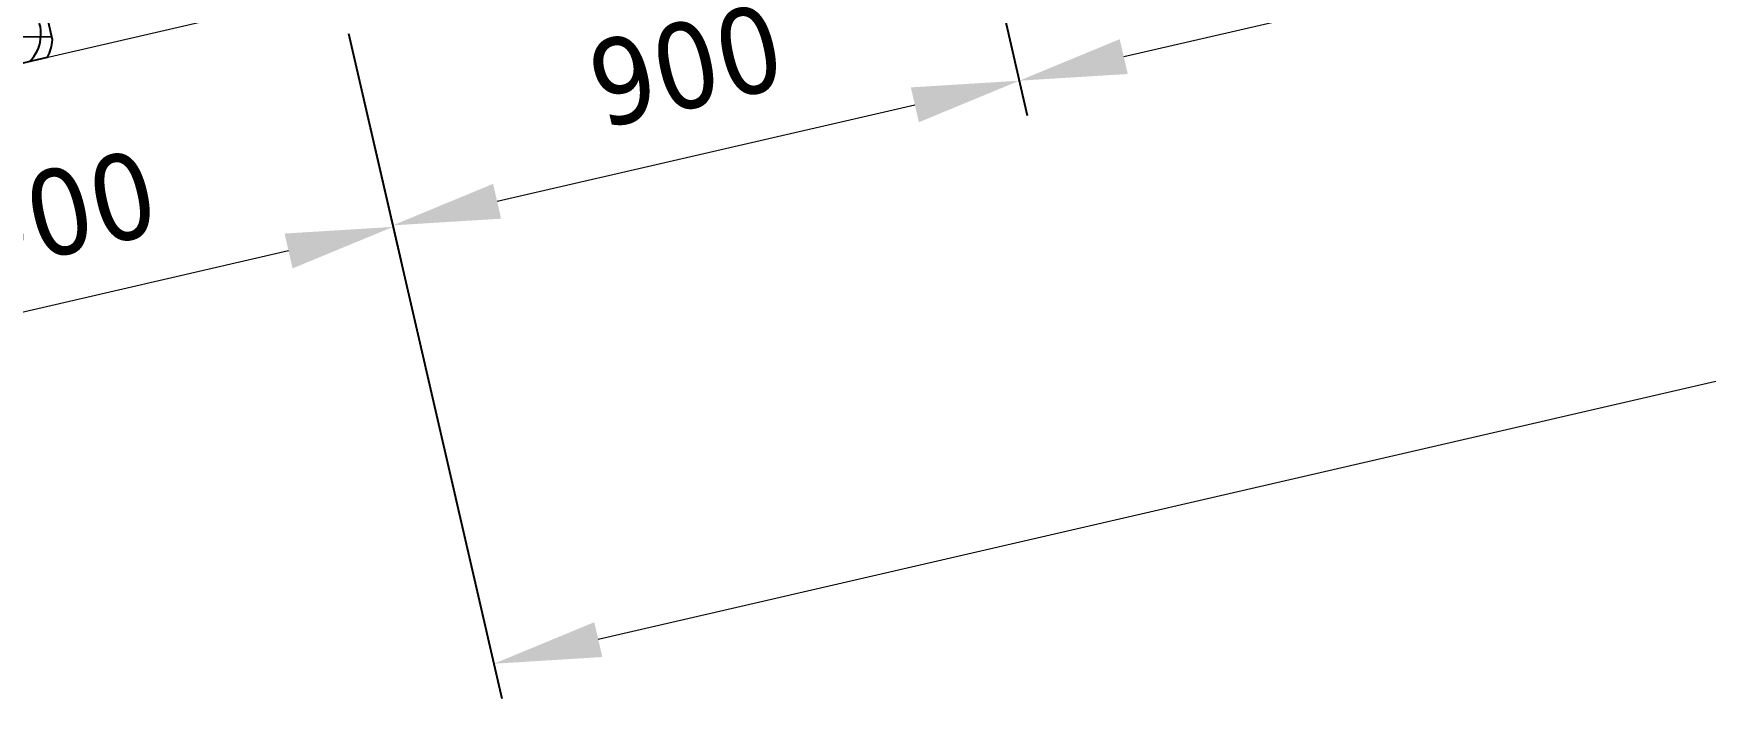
# Model space of a CAD drawing. Header units: millimetres. Extents: x 2161 to 3506, y -1213 to -250.
# Drawn here: x 2226.18 to 2249.58, y -530.42 to -521.11 of the extents above; entities that cross this region are included whole.
import ezdxf

# ---------------------------------------------------------------- set-up
doc = ezdxf.new("R2010")
doc.units = ezdxf.units.MM
doc.styles.add('стиль', font='TAHOMA.TTF')
doc.dimstyles.new('Копия DIN', dxfattribs={"dimtxt": 2, "dimasz": 2.5, "dimexe": 0.5, "dimexo": 0.625, "dimtad": 0, "dimdec": 0, "dimlfac": 100, "dimzin": 4, "dimdsep": 46, "dimtxsty": 'стиль', "dimcen": 2.5, "dimclre": 256, "dimclrt": 256, "dimadec": 0, "dimazin": 2, "dimtfac": 1, "dimtdec": 0, "dimtmove": 0, "dimatfit": 3, "dimfxl": 0, "dimtvp": 1, "dimtolj": 1, "dimtzin": 0, "dimlwd": 0, "dimarcsym": 0})

# ---------------------------------------------------------------- blocks, each defined once
blk = doc.blocks.new('*D402')
at = {"linetype": 'ByBlock', "lineweight": -2}
for p, q in [((2305.063616732449, -503.9170627388064), (2307.21212942441, -513.223293629632)), ((2230.584433603186, -521.1139384192898), (2232.732507618254, -530.4182691917354))]:
    blk.add_line(p, q, dxfattribs=at)
at = {"color": 0, "linetype": 'ByBlock', "lineweight": 0}
blk.add_line((2305.638098800061, -513.0735351787553), (2234.08158718826, -529.593657577827), dxfattribs=at)
at = {"color": 0, "lineweight": -2}
for points in [[(2305.581861036474, -512.829942662559), (2305.694336563646, -513.3171276949515), (2307.099653897239, -512.7361085972395)], [(2234.025349424674, -529.3500650616306), (2234.137824951846, -529.8372500940233), (2232.620032091082, -529.9310841593428)]]:
    blk.add_solid(points, dxfattribs=at)
at = {"layer": 'Defpoints', "color": 0, "lineweight": -2}
for p in [(2304.923022323484, -503.3080814483156), (2230.44383919422, -520.5049571287989), (2232.620032091082, -529.9310841593428)]:
    blk.add_point(p, dxfattribs=at)
at = {"lineweight": 0, "insert": (2269.577573988159, -520.1109549887378), "char_height": 1.2, "attachment_point": 5, "rotation": 12.999999999999917, "style": 'стиль'}
blk.add_mtext('\\A1;8000', dxfattribs=at)
blk = doc.blocks.new('бутокост')
at = {"color": 7}
for p, q in [((2896.633597139521, -913.6547074498612), (2896.633597139521, -913.6547074498612)), ((2897.869123593711, -913.6547074498612), (2896.757413279546, -913.6547074498613)), ((2905.187450995258, -913.6547074498612), (2905.187450995258, -913.6547074498612)), ((2906.422977449449, -913.6547074498612), (2905.311267135284, -913.6547074498613)), ((2896.633597139521, -913.8297591277977), (2896.633597139521, -914.5286100497156)), ((2898.03359713952, -914.434483990772), (2898.033597139521, -913.923885186742)), ((2905.187450995258, -913.8297591277977), (2905.187450995258, -914.5286100497156)), ((2906.587450995258, -914.434483990772), (2906.587450995258, -913.923885186742)), ((2896.714996564111, -914.6547074498612), (2897.911540309146, -914.6547074498612)), ((2905.268850419849, -914.6547074498612), (2906.465394164884, -914.6547074498612)), ((2896.633597139521, -915.6547074498612), (2896.633597139521, -915.6547074498612)), ((2897.869123593711, -915.6547074498612), (2896.757413279546, -915.6547074498613)), ((2905.187450995258, -915.6547074498612), (2905.187450995258, -915.6547074498612)), ((2906.422977449449, -915.6547074498612), (2905.311267135284, -915.6547074498613)), ((2896.633597139521, -915.8297591277977), (2896.633597139521, -916.5286100497156)), ((2905.187450995258, -915.8297591277977), (2905.187450995258, -916.5286100497156)), ((2898.03359713952, -916.434483990772), (2898.033597139521, -915.923885186742)), ((2906.587450995258, -916.434483990772), (2906.587450995258, -915.923885186742)), ((2896.714996564111, -916.6547074498612), (2897.911540309146, -916.6547074498612)), ((2905.268850419849, -916.6547074498612), (2906.465394164884, -916.6547074498612)), ((2896.633597139521, -917.6547074498612), (2896.633597139521, -917.6547074498612)), ((2897.869123593711, -917.6547074498612), (2896.757413279546, -917.6547074498613)), ((2905.187450995258, -917.6547074498612), (2905.187450995258, -917.6547074498612)), ((2906.422977449449, -917.6547074498612), (2905.311267135284, -917.6547074498613)), ((2896.633597139521, -917.8297591277977), (2896.633597139521, -918.5286100497156)), ((2898.03359713952, -918.434483990772), (2898.033597139521, -917.923885186742)), ((2905.187450995258, -917.8297591277977), (2905.187450995258, -918.5286100497156)), ((2906.587450995258, -918.434483990772), (2906.587450995258, -917.923885186742)), ((2896.714996564111, -918.6547074498612), (2897.911540309146, -918.6547074498612)), ((2905.268850419849, -918.6547074498612), (2906.465394164884, -918.6547074498612)), ((2896.633597139521, -919.6547074498612), (2896.633597139521, -919.6547074498612)), ((2897.869123593711, -919.6547074498612), (2896.757413279546, -919.6547074498613)), ((2905.187450995258, -919.6547074498612), (2905.187450995258, -919.6547074498612)), ((2906.422977449449, -919.6547074498612), (2905.311267135284, -919.6547074498613)), ((2896.633597139521, -919.8297591277977), (2896.633597139521, -920.5286100497156)), ((2905.187450995258, -919.8297591277977), (2905.187450995258, -920.5286100497156)), ((2898.03359713952, -920.434483990772), (2898.033597139521, -919.923885186742)), ((2906.587450995258, -920.434483990772), (2906.587450995258, -919.923885186742)), ((2896.714996564111, -920.6547074498612), (2897.911540309146, -920.6547074498612)), ((2905.268850419849, -920.6547074498612), (2906.465394164884, -920.6547074498612)), ((2896.633597139521, -921.6547074498612), (2896.633597139521, -921.6547074498612)), ((2897.869123593711, -921.6547074498612), (2896.757413279546, -921.6547074498613)), ((2905.187450995258, -921.6547074498612), (2905.187450995258, -921.6547074498612)), ((2906.422977449449, -921.6547074498612), (2905.311267135284, -921.6547074498613)), ((2896.633597139521, -921.8297591277977), (2896.633597139521, -922.5286100497156)), ((2898.03359713952, -922.434483990772), (2898.033597139521, -921.923885186742)), ((2905.187450995258, -921.8297591277977), (2905.187450995258, -922.5286100497156)), ((2906.587450995258, -922.434483990772), (2906.587450995258, -921.923885186742)), ((2896.714996564111, -922.6547074498612), (2897.911540309146, -922.6547074498612)), ((2905.268850419849, -922.6547074498612), (2906.465394164884, -922.6547074498612)), ((2896.633597139521, -923.6547074498612), (2896.633597139521, -923.6547074498612)), ((2896.633597139521, -923.8297591277977), (2896.633597139521, -924.5286100497156)), ((2897.869123593711, -923.6547074498612), (2896.757413279546, -923.6547074498613)), ((2905.187450995258, -923.6547074498612), (2905.187450995258, -923.6547074498612)), ((2905.187450995258, -923.8297591277977), (2905.187450995258, -924.5286100497156)), ((2906.422977449449, -923.6547074498612), (2905.311267135284, -923.6547074498613)), ((2898.03359713952, -924.434483990772), (2898.033597139521, -923.923885186742)), ((2906.587450995258, -924.434483990772), (2906.587450995258, -923.923885186742)), ((2896.714996564111, -924.6547074498612), (2897.911540309146, -924.6547074498612)), ((2905.268850419849, -924.6547074498612), (2906.465394164884, -924.6547074498612))]:
    blk.add_line(p, q, dxfattribs=at)
for points in [[(2896.633597139521, -914.395389277124), (2897.415208231233, -914.2301327387559), (2897.688693528026, -913.6547074498612)], [(2896.685155392709, -913.7438396347984), (2897.381233889421, -914.247122249868), (2897.381233889421, -914.6547074498612)], [(2897.208309213444, -913.6547074498612), (2897.364229949344, -914.2301327387559), (2898.033597139521, -914.3901151126576)], [(2905.187450995258, -914.395389277124), (2905.96906208697, -914.2301327387559), (2906.242547383763, -913.6547074498612)], [(2905.239009248447, -913.7438396347984), (2905.935087745158, -914.247122249868), (2905.935087745158, -914.6547074498612)], [(2905.762163069181, -913.6547074498612), (2905.918083805082, -914.2301327387559), (2906.587450995258, -914.3901151126576)], [(2895.641121137625, -914.6547074498612), (2895.641121137625, -915.6547074498612), (2907.641121137625, -915.6547074498612), (2907.641121137625, -914.6547074498612), (2895.641121137625, -914.6547074498612)], [(2896.313464306713, -914.8927746304635), (2900.973684191529, -915.2411360457718), (2907.27337568337, -915.3443572626529)], [(2898.378939950937, -914.8411640220238), (2905.853362226037, -914.931482586795)], [(2896.429657897239, -915.4475784795341), (2907.028093009296, -915.4862762441971)], [(2896.633597139521, -916.395389277124), (2897.415208231233, -916.2301327387559), (2897.688693528026, -915.6547074498612)], [(2897.208309213444, -915.6547074498612), (2897.364229949344, -916.2301327387559), (2898.033597139521, -916.3901151126576)], [(2905.187450995258, -916.395389277124), (2905.96906208697, -916.2301327387559), (2906.242547383763, -915.6547074498612)], [(2905.762163069181, -915.6547074498612), (2905.918083805082, -916.2301327387559), (2906.587450995258, -916.3901151126576)], [(2896.685155392709, -915.7438396347984), (2897.381233889421, -916.247122249868), (2897.381233889421, -916.6547074498612)], [(2905.239009248447, -915.7438396347984), (2905.935087745158, -916.247122249868), (2905.935087745158, -916.6547074498612)], [(2895.641121137625, -916.6547074498612), (2895.641121137625, -917.6547074498612), (2907.641121137625, -917.6547074498612), (2907.641121137625, -916.6547074498612), (2895.641121137625, -916.6547074498612)], [(2898.378939950937, -916.8411640220238), (2905.853362226037, -916.931482586795)], [(2896.313464306713, -916.8927746304635), (2900.973684191529, -917.2411360457718), (2907.27337568337, -917.3443572626529)], [(2896.429657897239, -917.4475784795341), (2907.028093009296, -917.4862762441971)], [(2896.633597139521, -918.395389277124), (2897.415208231233, -918.2301327387559), (2897.688693528026, -917.6547074498612)], [(2896.685155392709, -917.7438396347984), (2897.381233889421, -918.247122249868), (2897.381233889421, -918.6547074498612)], [(2897.208309213444, -917.6547074498612), (2897.364229949344, -918.2301327387559), (2898.033597139521, -918.3901151126576)], [(2905.187450995258, -918.395389277124), (2905.96906208697, -918.2301327387559), (2906.242547383763, -917.6547074498612)], [(2905.239009248447, -917.7438396347984), (2905.935087745158, -918.247122249868), (2905.935087745158, -918.6547074498612)], [(2905.762163069181, -917.6547074498612), (2905.918083805082, -918.2301327387559), (2906.587450995258, -918.3901151126576)], [(2895.641121137625, -918.6547074498612), (2895.641121137625, -919.6547074498612), (2907.641121137625, -919.6547074498612), (2907.641121137625, -918.6547074498612), (2895.641121137625, -918.6547074498612)], [(2896.313464306713, -918.8927746304635), (2900.973684191529, -919.2411360457718), (2907.27337568337, -919.3443572626529)], [(2898.378939950937, -918.8411640220238), (2905.853362226037, -918.931482586795)], [(2896.429657897239, -919.4475784795341), (2907.028093009296, -919.4862762441971)], [(2896.633597139521, -920.395389277124), (2897.415208231233, -920.2301327387559), (2897.688693528026, -919.6547074498612)], [(2897.208309213444, -919.6547074498612), (2897.364229949344, -920.2301327387559), (2898.033597139521, -920.3901151126576)], [(2905.187450995258, -920.395389277124), (2905.96906208697, -920.2301327387559), (2906.242547383763, -919.6547074498612)], [(2905.762163069181, -919.6547074498612), (2905.918083805082, -920.2301327387559), (2906.587450995258, -920.3901151126576)], [(2896.685155392709, -919.7438396347984), (2897.381233889421, -920.247122249868), (2897.381233889421, -920.6547074498612)], [(2905.239009248447, -919.7438396347984), (2905.935087745158, -920.247122249868), (2905.935087745158, -920.6547074498612)], [(2895.641121137625, -920.6547074498612), (2895.641121137625, -921.6547074498612), (2907.641121137625, -921.6547074498612), (2907.641121137625, -920.6547074498612), (2895.641121137625, -920.6547074498612)], [(2896.313464306713, -920.8927746304635), (2900.973684191529, -921.2411360457718), (2907.27337568337, -921.3443572626529)], [(2898.378939950937, -920.8411640220238), (2905.853362226037, -920.931482586795)], [(2896.429657897239, -921.4475784795341), (2907.028093009296, -921.4862762441971)], [(2896.633597139521, -922.395389277124), (2897.415208231233, -922.2301327387559), (2897.688693528026, -921.6547074498612)], [(2896.685155392709, -921.7438396347984), (2897.381233889421, -922.247122249868), (2897.381233889421, -922.6547074498612)], [(2897.208309213444, -921.6547074498612), (2897.364229949344, -922.2301327387559), (2898.033597139521, -922.3901151126576)], [(2905.187450995258, -922.395389277124), (2905.96906208697, -922.2301327387559), (2906.242547383763, -921.6547074498612)], [(2905.239009248447, -921.7438396347984), (2905.935087745158, -922.247122249868), (2905.935087745158, -922.6547074498612)], [(2905.762163069181, -921.6547074498612), (2905.918083805082, -922.2301327387559), (2906.587450995258, -922.3901151126576)], [(2895.641121137625, -922.6547074498612), (2895.641121137625, -923.6547074498612), (2907.641121137625, -923.6547074498612), (2907.641121137625, -922.6547074498612), (2895.641121137625, -922.6547074498612)], [(2896.313464306713, -922.8927746304635), (2900.973684191529, -923.2411360457718), (2907.27337568337, -923.3443572626529)], [(2898.378939950937, -922.8411640220238), (2905.853362226037, -922.931482586795)], [(2896.429657897239, -923.4475784795341), (2907.028093009296, -923.4862762441971)], [(2896.633597139521, -924.395389277124), (2897.415208231233, -924.2301327387559), (2897.688693528026, -923.6547074498612)], [(2896.685155392709, -923.7438396347984), (2897.381233889421, -924.247122249868), (2897.381233889421, -924.6547074498612)], [(2897.208309213444, -923.6547074498612), (2897.364229949344, -924.2301327387559), (2898.033597139521, -924.3901151126576)], [(2905.187450995258, -924.395389277124), (2905.96906208697, -924.2301327387559), (2906.242547383763, -923.6547074498612)], [(2905.239009248447, -923.7438396347984), (2905.935087745158, -924.247122249868), (2905.935087745158, -924.6547074498612)], [(2905.762163069181, -923.6547074498612), (2905.918083805082, -924.2301327387559), (2906.587450995258, -924.3901151126576)]]:
    blk.add_lwpolyline(points, dxfattribs=at)
for centre in [(2897.381233889421, -914.1961740998686), (2905.935087745158, -914.1961740998686), (2897.381233889421, -916.1961740998686), (2905.935087745158, -916.1961740998686), (2897.381233889421, -918.1961740998686), (2905.935087745158, -918.1961740998686), (2897.381233889421, -920.1961740998686), (2905.935087745158, -920.1961740998686), (2897.381233889421, -922.1961740998686), (2905.935087745158, -922.1961740998686), (2897.381233889421, -924.1961740998686), (2905.935087745158, -924.1961740998686)]:
    blk.add_circle(centre, 0.2547407499969268, dxfattribs=at)
for centre, radius, start, end in [((2897.313268436629, -914.1791845887565), 0.7642324416556221, 136.6636758200408, 152.7918741785282), ((2897.364229949344, -914.1961740998686), 0.5434401388793049, 302.4606188479764, 237.5393811520237), ((2897.313268436629, -914.1791845887565), 0.7642324416556221, 19.51538021720285, 43.33632417995921), ((2905.867122292366, -914.1791845887565), 0.7642324416556221, 136.6636758200408, 152.7918741785282), ((2905.918083805082, -914.1961740998686), 0.5434401388793049, 302.4606188479764, 237.5393811520237), ((2905.867122292366, -914.1791845887565), 0.7642324416556221, 19.51538021720285, 43.33632417995922), ((2897.313268436629, -914.1791845887565), 0.7642324416556221, 321.5213614869509, 340.4846197827972), ((2905.867122292366, -914.1791845887565), 0.7642324416556221, 321.5213614869509, 340.4846197827972), ((2897.313268436629, -914.1791845887565), 0.7642324416556221, 207.2081258214718, 218.4786385130489), ((2905.867122292366, -914.1791845887565), 0.7642324416556221, 207.2081258214718, 218.4786385130489), ((2897.313268436629, -916.1791845887565), 0.7642324416556221, 136.6636758200408, 152.7918741785282), ((2897.364229949344, -916.1961740998686), 0.5434401388793049, 302.4606188479764, 237.5393811520237), ((2897.313268436629, -916.1791845887565), 0.7642324416556221, 19.51538021720285, 43.33632417995921), ((2905.867122292366, -916.1791845887565), 0.7642324416556221, 136.6636758200408, 152.7918741785282), ((2905.918083805082, -916.1961740998686), 0.5434401388793049, 302.4606188479764, 237.5393811520237), ((2905.867122292366, -916.1791845887565), 0.7642324416556221, 19.51538021720285, 43.33632417995923), ((2897.313268436629, -916.1791845887565), 0.7642324416556221, 207.2081258214718, 218.4786385130489), ((2897.313268436629, -916.1791845887565), 0.7642324416556221, 321.5213614869509, 340.4846197827972), ((2905.867122292366, -916.1791845887565), 0.7642324416556221, 207.2081258214718, 218.4786385130489), ((2905.867122292366, -916.1791845887565), 0.7642324416556221, 321.5213614869509, 340.4846197827972), ((2897.313268436629, -918.1791845887565), 0.7642324416556221, 136.6636758200408, 152.7918741785282), ((2897.364229949344, -918.1961740998686), 0.5434401388793049, 302.4606188479764, 237.5393811520237), ((2897.313268436629, -918.1791845887565), 0.7642324416556221, 19.51538021720285, 43.33632417995921), ((2905.867122292366, -918.1791845887565), 0.7642324416556221, 136.6636758200408, 152.7918741785282), ((2905.918083805082, -918.1961740998686), 0.5434401388793049, 302.4606188479764, 237.5393811520237), ((2905.867122292366, -918.1791845887565), 0.7642324416556221, 19.51538021720285, 43.33632417995923), ((2897.313268436629, -918.1791845887565), 0.7642324416556221, 321.5213614869509, 340.4846197827972), ((2905.867122292366, -918.1791845887565), 0.7642324416556221, 321.5213614869509, 340.4846197827972), ((2897.313268436629, -918.1791845887565), 0.7642324416556221, 207.2081258214718, 218.478638513049), ((2905.867122292366, -918.1791845887565), 0.7642324416556221, 207.2081258214718, 218.478638513049), ((2897.313268436629, -920.1791845887565), 0.7642324416556221, 136.6636758200408, 152.7918741785282), ((2897.364229949344, -920.1961740998686), 0.5434401388793049, 302.4606188479764, 237.5393811520237), ((2897.313268436629, -920.1791845887565), 0.7642324416556221, 19.51538021720285, 43.33632417995921), ((2905.867122292366, -920.1791845887565), 0.7642324416556221, 136.6636758200408, 152.7918741785282), ((2905.918083805082, -920.1961740998686), 0.5434401388793049, 302.4606188479764, 237.5393811520237), ((2905.867122292366, -920.1791845887565), 0.7642324416556221, 19.51538021720285, 43.33632417995923), ((2897.313268436629, -920.1791845887565), 0.7642324416556221, 207.2081258214718, 218.478638513049), ((2897.313268436629, -920.1791845887565), 0.7642324416556221, 321.5213614869509, 340.4846197827972), ((2905.867122292366, -920.1791845887565), 0.7642324416556221, 207.2081258214718, 218.478638513049), ((2905.867122292366, -920.1791845887565), 0.7642324416556221, 321.5213614869509, 340.4846197827972), ((2897.313268436629, -922.1791845887565), 0.7642324416556221, 136.6636758200408, 152.7918741785282), ((2897.364229949344, -922.1961740998686), 0.5434401388793049, 302.4606188479764, 237.5393811520237), ((2897.313268436629, -922.1791845887565), 0.7642324416556221, 19.51538021720285, 43.33632417995921), ((2905.867122292366, -922.1791845887565), 0.7642324416556221, 136.6636758200408, 152.7918741785282), ((2905.918083805082, -922.1961740998686), 0.5434401388793049, 302.4606188479764, 237.5393811520237), ((2905.867122292366, -922.1791845887565), 0.7642324416556221, 19.51538021720285, 43.33632417995926), ((2897.313268436629, -922.1791845887565), 0.7642324416556221, 321.5213614869509, 340.4846197827972), ((2905.867122292366, -922.1791845887565), 0.7642324416556221, 321.5213614869509, 340.4846197827972), ((2897.313268436629, -922.1791845887565), 0.7642324416556221, 207.2081258214718, 218.478638513049), ((2905.867122292366, -922.1791845887565), 0.7642324416556221, 207.2081258214718, 218.478638513049), ((2897.313268436629, -924.1791845887565), 0.7642324416556221, 136.6636758200408, 152.7918741785282), ((2897.364229949344, -924.1961740998686), 0.5434401388793049, 302.4606188479764, 237.5393811520237), ((2897.313268436629, -924.1791845887565), 0.7642324416556221, 19.51538021720285, 43.33632417995921), ((2905.867122292366, -924.1791845887565), 0.7642324416556221, 136.6636758200408, 152.7918741785282), ((2905.918083805082, -924.1961740998686), 0.5434401388793049, 302.4606188479764, 237.5393811520237), ((2905.867122292366, -924.1791845887565), 0.7642324416556221, 19.51538021720285, 43.33632417995926), ((2897.313268436629, -924.1791845887565), 0.7642324416556221, 207.2081258214718, 218.478638513049), ((2897.313268436629, -924.1791845887565), 0.7642324416556221, 321.5213614869509, 340.4846197827972), ((2905.867122292366, -924.1791845887565), 0.7642324416556221, 207.2081258214718, 218.478638513049), ((2905.867122292366, -924.1791845887565), 0.7642324416556221, 321.5213614869509, 340.4846197827972)]:
    blk.add_arc(centre, radius, start, end, dxfattribs=at)
blk = doc.blocks.new('*D473')
at = {"linetype": 'ByBlock', "lineweight": -2}
for p, q in [((2230.584433603185, -521.1139384192898), (2231.321292156687, -524.3056234665421)), ((2221.815103020118, -523.1384979083846), (2222.55196157362, -526.3301829556369))]:
    blk.add_line(p, q, dxfattribs=at)
at = {"color": 0, "linetype": 'ByBlock', "lineweight": 0}
blk.add_line((2229.747261532337, -524.1558650156653), (2223.901041143626, -525.5055713417285), dxfattribs=at)
at = {"color": 0, "lineweight": -2}
for points in [[(2229.691023768751, -523.912272499469), (2229.803499295923, -524.3994575318617), (2231.208816629515, -523.8184384341496)], [(2223.84480338004, -525.2619788255322), (2223.957278907211, -525.7491638579249), (2222.439486046448, -525.8429979232444)]]:
    blk.add_solid(points, dxfattribs=at)
at = {"layer": 'Defpoints', "color": 0, "lineweight": -2}
for p in [(2230.44383919422, -520.5049571287989), (2221.674508611153, -522.5295166178937), (2222.439486046448, -525.8429979232444)]:
    blk.add_point(p, dxfattribs=at)
at = {"lineweight": 0, "insert": (2226.54315136412, -523.6135735712419), "char_height": 1.2, "attachment_point": 5, "rotation": 13.000000000000213, "style": 'стиль'}
blk.add_mtext('\\A1;900', dxfattribs=at)
blk = doc.blocks.new('*D406')
at = {"linetype": 'ByBlock', "lineweight": -2}
for p, q in [((2248.12309476932, -517.0648194410999), (2248.855169290613, -520.2357825682584)), ((2239.353764186252, -519.0893789301942), (2240.085838707545, -522.2603420573532))]:
    blk.add_line(p, q, dxfattribs=at)
at = {"color": 0, "linetype": 'ByBlock', "lineweight": 0}
blk.add_line((2241.434918277551, -521.4357304434448), (2247.281138666263, -520.0860241173816), dxfattribs=at)
at = {"color": 0, "lineweight": -2}
for points in [[(2247.224900902677, -519.8424316011854), (2247.337376429849, -520.329616633578), (2248.74269376344, -519.7485975358659)], [(2241.378680513965, -521.1921379272485), (2241.491156041137, -521.6793229596412), (2239.973363180373, -521.7731570249606)]]:
    blk.add_solid(points, dxfattribs=at)
at = {"layer": 'Defpoints', "color": 0, "lineweight": -2}
for p in [(2247.982500360355, -516.455838150609), (2239.213169777287, -518.4803976397035), (2248.74269376344, -519.7485975358659)]:
    blk.add_point(p, dxfattribs=at)
at = {"lineweight": 0, "insert": (2244.077028498046, -519.5437326729582), "char_height": 1.2, "attachment_point": 5, "rotation": 12.999999999999917, "style": 'стиль'}
blk.add_mtext('\\A1;900', dxfattribs=at)
blk = doc.blocks.new('*D407')
at = {"linetype": 'ByBlock', "lineweight": -2}
for p, q in [((2239.353764186253, -519.0893789301947), (2240.085838707545, -522.2603420573538)), ((2230.584433603185, -521.1139384192891), (2231.316508124478, -524.2849015464485))]:
    blk.add_line(p, q, dxfattribs=at)
at = {"color": 0, "linetype": 'ByBlock', "lineweight": 0}
blk.add_line((2232.665587694484, -523.4602899325401), (2238.511808083196, -522.1105836064769), dxfattribs=at)
at = {"color": 0, "lineweight": -2}
for points in [[(2238.45557031961, -521.8669910902806), (2238.568045846782, -522.3541761226734), (2239.973363180374, -521.7731570249612)], [(2232.609349930898, -523.2166974163439), (2232.72182545807, -523.7038824487365), (2231.204032597307, -523.797716514056)]]:
    blk.add_solid(points, dxfattribs=at)
at = {"layer": 'Defpoints', "color": 0, "lineweight": -2}
for p in [(2239.213169777287, -518.4803976397039), (2230.44383919422, -520.5049571287982), (2239.973363180374, -521.7731570249612)]:
    blk.add_point(p, dxfattribs=at)
at = {"lineweight": 0, "insert": (2235.307697914979, -521.5682921620536), "char_height": 1.2, "attachment_point": 5, "rotation": 12.999999999999917, "style": 'стиль'}
blk.add_mtext('\\A1;900', dxfattribs=at)

msp = doc.modelspace()

# ---------------------------------------------------------------- linework, layer by layer
at = {"color": 7, "lineweight": 0}
msp.add_line((2210.084349238155, -525.2053157471942), (2261.08317420003, -513.4313092787172), dxfattribs=at)

# ---------------------------------------------------------------- block references
at = {"color": 1, "lineweight": 0, "rotation": 12.99999999999991}
msp.add_blockref('бутокост', (-813.5997899200829, -274.3008789434229), dxfattribs=at)

# ---------------------------------------------------------------- dimensions: what is measured, and where the dimension line sits
at = {"color": 7, "lineweight": 0}
dim = msp.add_linear_dim(base=(2232.620032091082, -529.9310841593428), p1=(2304.923022323484, -503.3080814483156), p2=(2230.44383919422, -520.5049571287989), angle=12.99999999999991, text='8000', dimstyle='Копия DIN', override={"dimtxt": 1.2, "dimasz": 1.5, "dimtix": 1}, dxfattribs=at)
dim.commit()
dim.dimension.update_dxf_attribs({"geometry": '*D402', "text_midpoint": (2269.577573988159, -520.1109549887378)})
for base, p1, p2, picture, middle in [((2248.74269376344, -519.7485975358659), (2239.213169777287, -518.4803976397034), (2247.982500360355, -516.455838150609), '*D406', (2244.077028498046, -519.5437326729582)), ((2239.973363180374, -521.7731570249612), (2230.44383919422, -520.5049571287982), (2239.213169777287, -518.4803976397038), '*D407', (2235.307697914979, -521.5682921620536))]:
    dim = msp.add_linear_dim(base=base, p1=p1, p2=p2, angle=12.99999999999991, dimstyle='Копия DIN', override={"dimtxt": 1.2, "dimasz": 1.5, "dimtix": 1}, dxfattribs=at)
    dim.commit()
    dim.dimension.update_dxf_attribs({"geometry": picture, "text_midpoint": middle})
dim = msp.add_aligned_dim(p1=(2230.44383919422, -520.5049571287989), p2=(2221.674508611153, -522.5295166178937), distance=3.4006394747780857, dimstyle='Копия DIN', override={"dimtxt": 1.2, "dimasz": 1.5, "dimtix": 1}, dxfattribs=at)
dim.commit()
dim.dimension.update_dxf_attribs({"geometry": '*D473', "text_midpoint": (2226.54315136412, -523.6135735712419)})

doc.saveas('drawing.dxf')
